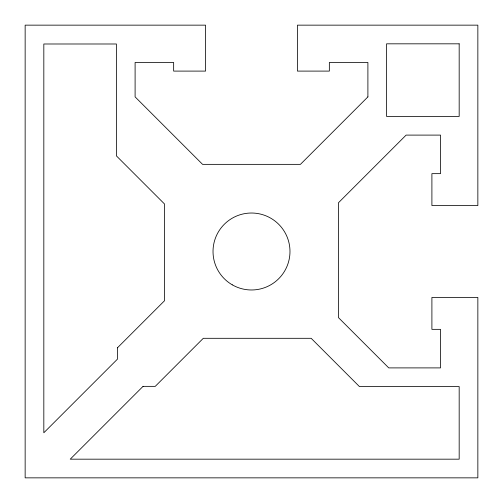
<?xml version="1.0" encoding="UTF-8"?>
<svg xmlns="http://www.w3.org/2000/svg" width="503" height="503" viewBox="0 0 503 503"><rect width="100%" height="100%" fill="white"/><g stroke="black" fill="none" stroke-linecap="round" stroke-linejoin="round"><path stroke-width="0.75" d="M117.432 347.825L117.432 359.155L43.824 432.769L43.824 43.994L116.426 43.994L116.426 155.899L164.525 203.998L164.525 300.737L117.432 347.825M367.9 96.884L300.429 164.355L202.571 164.355L135.1 96.884L135.1 62.473L173.654 62.473L173.654 71.099L205.551 71.099L205.551 25.15L25.15 25.15L25.15 477.85L477.85 477.85L477.85 297.449L431.901 297.449L431.901 329.346L440.527 329.346L440.527 367.9L388.75 367.9L338.475 317.626L338.475 202.74L406.116 135.1L440.527 135.1L440.527 173.654L431.901 173.654L431.901 205.551L477.85 205.551L477.85 25.15L297.449 25.15L297.449 71.099L329.346 71.099L329.346 62.473L367.9 62.473L367.9 96.884M143.053 386.354L70.231 459.176L459.176 459.176L459.176 386.574L359.438 386.574L311.168 338.305L203.3 338.305L155.245 386.354L143.053 386.354M459.176 43.824L386.574 43.824L386.574 116.426L459.176 116.426L459.176 43.824M232.26 284.824A38.48 38.48 0 0 0 289.98 251.5A38.48 38.48 0 0 0 232.26 218.176A38.48 38.48 0 0 0 232.26 284.824"/></g></svg>
